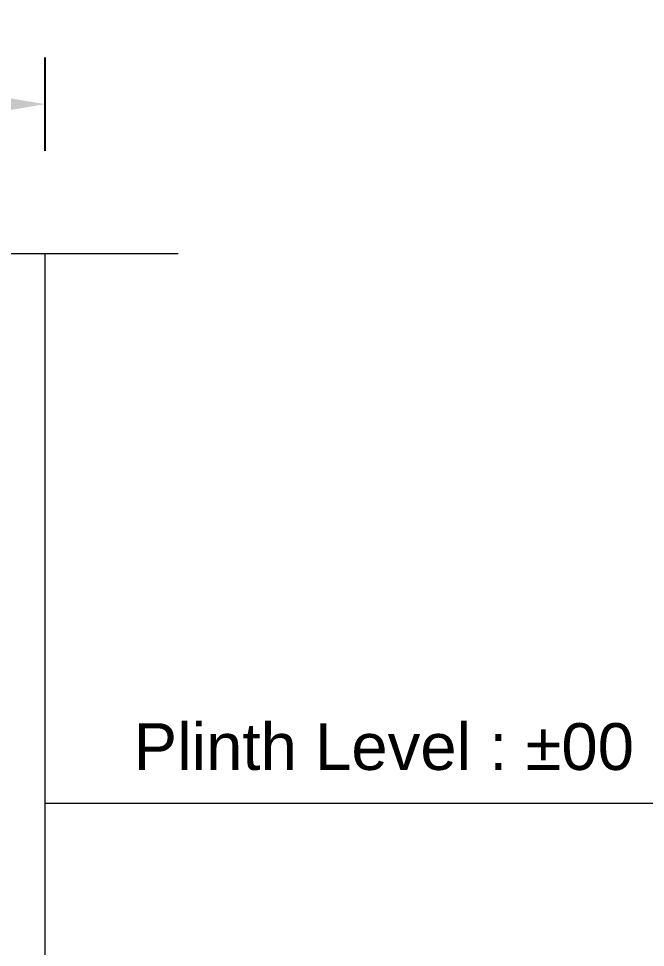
# Model space of a CAD drawing. Header units: feet. Extents: x 28652 to 66086, y -6769 to -640.
# Drawn here: x 53478.45 to 53494.55, y -1089.48 to -1065.64 of the extents above; entities that cross this region are included whole.
import ezdxf

# ---------------------------------------------------------------- set-up
doc = ezdxf.new("R2010")
doc.units = ezdxf.units.FT
doc.header["$LTSCALE"] = 50
doc.header["$MEASUREMENT"] = 0
doc.header["$PDMODE"] = 34
for name, color, linetype, lineweight in [('IES_WR_Dimension', 7, 'Continuous', 15), ('IES_WR_Elevation', 4, 'Continuous', 15), ('IES_WR_Rebar Concrete Line', 2, 'Continuous', 15), ('IES_WR_Text Structure', 70, 'Continuous', 20), ('Reference', 7, 'Continuous', 15)]:
    doc.layers.add(name, color=color, linetype=linetype, lineweight=lineweight)
doc.styles.add('arial', font='times.ttf')
doc.styles.add('Arial Annotation', font='arial.ttf', dxfattribs={"height": 0.06})
doc.dimstyles.new('SECS', dxfattribs={"dimtxt": 0.06, "dimasz": 0.06, "dimexe": 0.06, "dimexo": 0, "dimgap": 0.04, "dimtad": 1, "dimdec": 0, "dimzin": 3, "dimdsep": 46, "dimlunit": 4, "dimtxsty": 'arial', "dimcen": 1.25, "dimclrd": 256, "dimclrt": 3, "dimadec": 0, "dimazin": 0, "dimtfac": 1, "dimtdec": 0, "dimtix": 1, "dimtofl": 0, "dimtmove": 2, "dimatfit": 1, "dimfxl": 0.06, "dimfxlon": 1, "dimtolj": 1, "dimtzin": 0, "dimlwd": -1, "dimarcsym": 0})

# ---------------------------------------------------------------- blocks, each defined once
blk = doc.blocks.new('*D1107')
at = {"layer": 'Defpoints', "color": 0}
for p in [(53479.14, -1067.834), (53467.14, -1071.667), (53479.14, -1071.667)]:
    blk.add_point(p, dxfattribs=at)
at = {"layer": 'IES_WR_Dimension', "color": 0, "lineweight": -2}
for p, q in [((53467.14, -1069.034), (53467.14, -1066.634)), ((53479.14, -1069.034), (53479.14, -1066.634))]:
    blk.add_line(p, q, dxfattribs=at)
at = {"layer": 'IES_WR_Dimension'}
blk.add_line((53468.34, -1067.834), (53477.94, -1067.834), dxfattribs=at)
for points in [[(53468.34, -1067.634), (53468.34, -1068.034), (53467.14, -1067.834)], [(53477.94, -1067.634), (53477.94, -1068.034), (53479.14, -1067.834)]]:
    blk.add_solid(points, dxfattribs=at)
at = {"layer": 'IES_WR_Dimension', "color": 3, "insert": (53473.14, -1066.424), "char_height": 1.2, "attachment_point": 5, "style": 'arial'}
blk.add_mtext('\\A1;1\'-0"', dxfattribs=at)

msp = doc.modelspace()

# ---------------------------------------------------------------- linework, layer by layer
at = {"layer": 'IES_WR_Elevation'}
msp.add_line((53494.905, -1085.787), (53479.14, -1085.787), dxfattribs=at)
at = {"layer": 'IES_WR_Rebar Concrete Line'}
msp.add_lwpolyline([(53467.14, -1071.667), (53467.14, -1142.787), (53463.14, -1142.787), (53446.14, -1154.787), (53446.14, -1164.787), (53500.14, -1164.787), (53500.14, -1154.787), (53483.14, -1142.787), (53479.14, -1142.787), (53479.14, -1071.667)], dxfattribs=at)
at = {"layer": 'Reference'}
msp.add_lwpolyline([(53463.626, -1071.667), (53471.702, -1071.667), (53473.14, -1070.23), (53473.14, -1073.105), (53474.577, -1071.667), (53482.549, -1071.667)], dxfattribs=at)

# ---------------------------------------------------------------- texts
at = {"layer": 'IES_WR_Text Structure', "insert": (53481.406, -1083.722), "char_height": 1.2, "width": 61.38171, "attachment_point": 1, "style": 'Arial Annotation'}
msp.add_mtext('Plinth Level : %%P00', dxfattribs=at)

# ---------------------------------------------------------------- dimensions: what is measured, and where the dimension line sits
at = {"layer": 'IES_WR_Dimension'}
dim = msp.add_linear_dim(base=(53479.14, -1067.834), p1=(53467.14, -1071.667), p2=(53479.14, -1071.667), dimstyle='SECS', override={"dimscale": 0, "dimtix": 1, "dimtofl": 0, "dimtmove": 2, "dimatfit": 1}, dxfattribs=at)
dim.commit()
dim.dimension.update_dxf_attribs({"geometry": '*D1107', "text_midpoint": (53473.14, -1066.424)})

doc.saveas('drawing.dxf')
